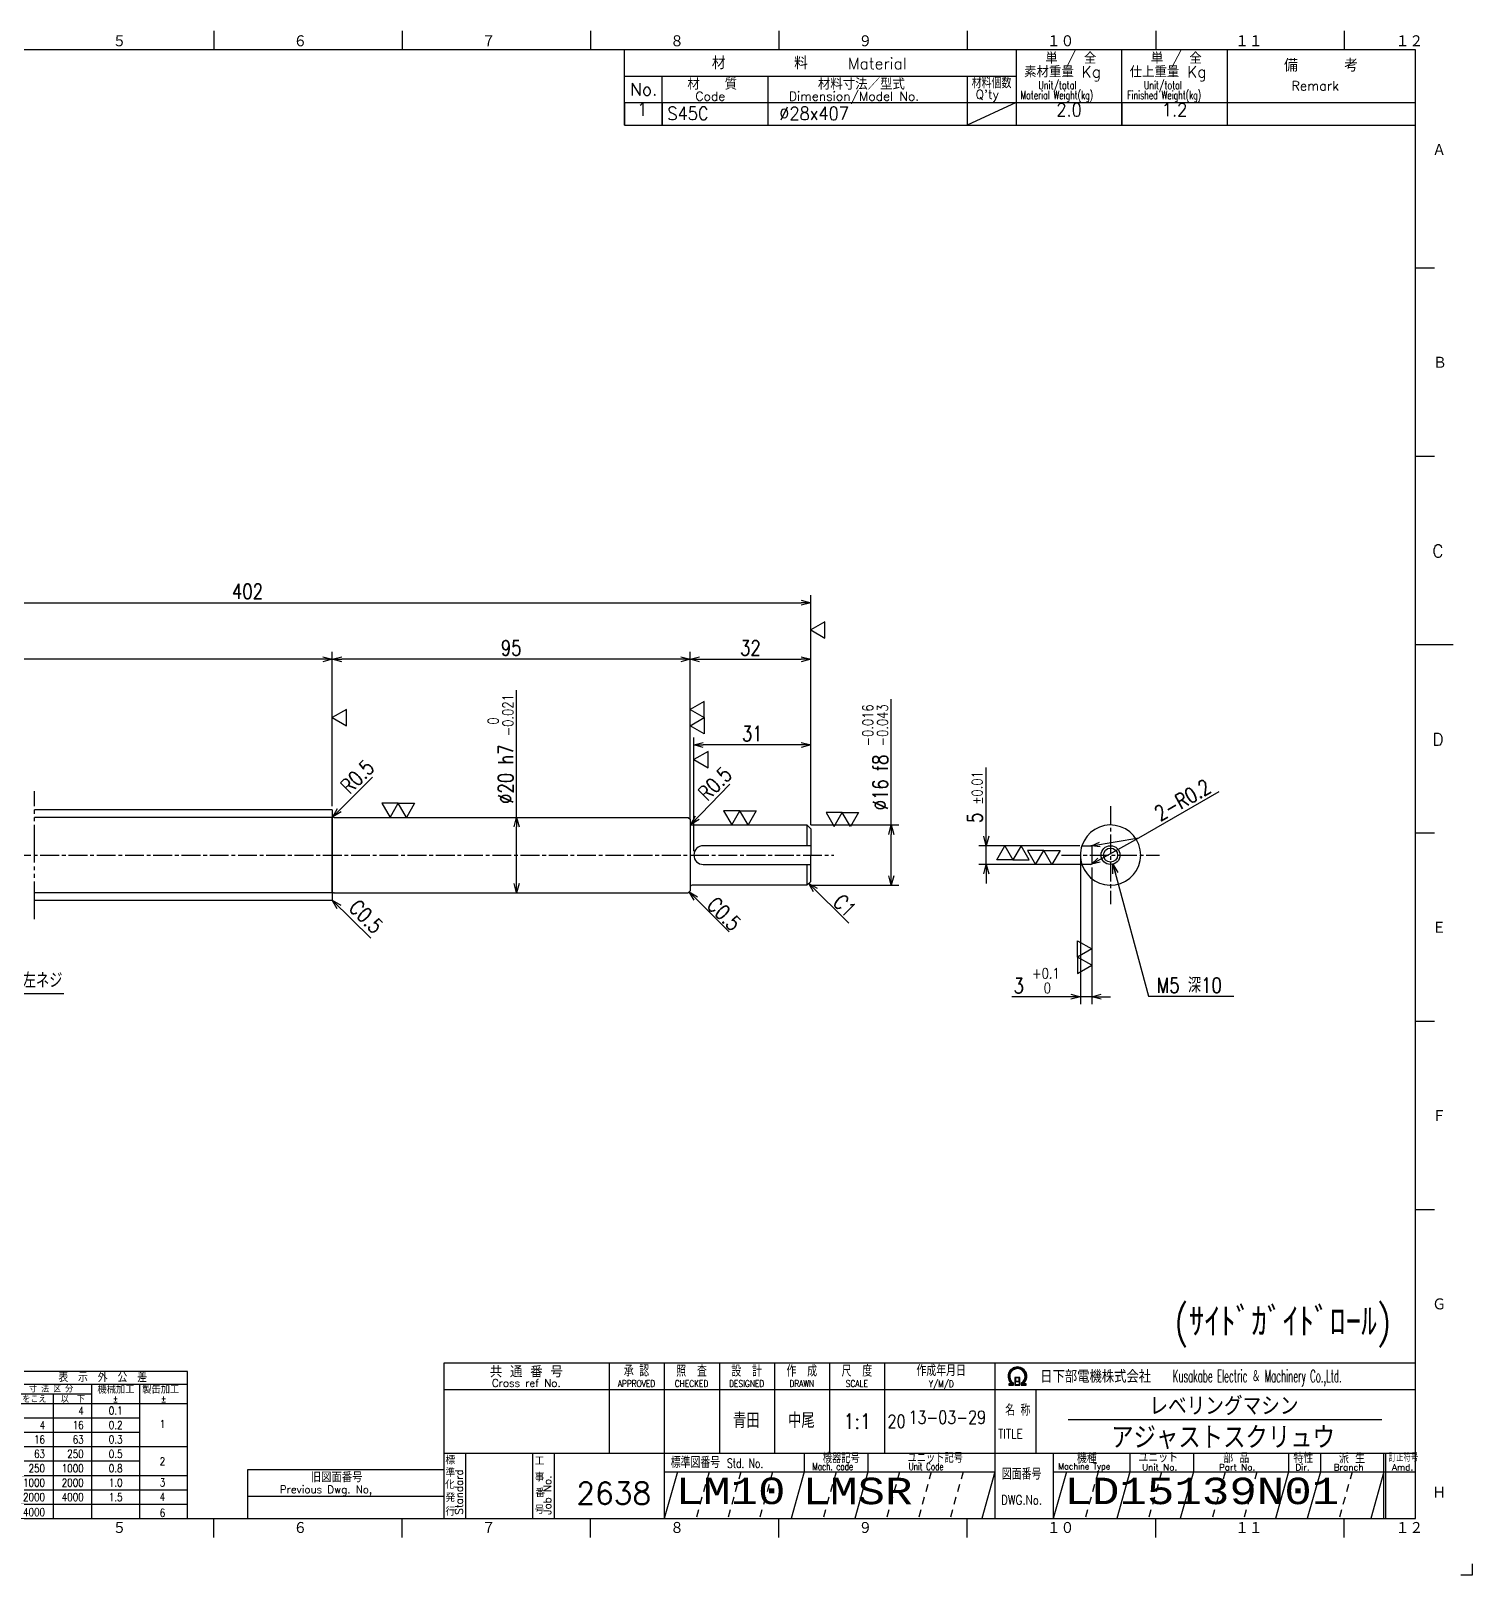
# Model space of a CAD drawing. Extents: x 0 to 594, y 0 to 840.
# Drawn here: x 211.4 to 594, y 0 to 410 of the extents above; entities that cross this region are included whole.
import ezdxf
from ezdxf.enums import TextEntityAlignment as Align

# ---------------------------------------------------------------- set-up
doc = ezdxf.new("R2010")
doc.units = 0
for name, pattern in [('GEN3A', [3.5, 2, -1.5]), ('GEN4A', [15, 10, -1, 1, -1, 1, -1]), ('GEN7A', [7.5, 5, -0.75, 1, -0.75])]:
    doc.linetypes.add(name, pattern=pattern)
doc.layers.get('0').update_dxf_attribs({"linetype": 'CONTINUOUS'})
doc.layers.get('DEFPOINTS').update_dxf_attribs({"linetype": 'CONTINUOUS'})
for name, color, linetype in [('2', 5, 'CONTINUOUS'), ('4', 3, 'CONTINUOUS'), ('4A', 3, 'GEN4A'), ('5', 3, 'CONTINUOUS'), ('6', 52, 'CONTINUOUS'), ('7A', 4, 'GEN7A'), ('8', 1, 'CONTINUOUS'), ('RAHM2', 1, 'CONTINUOUS'), ('RAHM3', 52, 'CONTINUOUS')]:
    doc.layers.add(name, color=color, linetype=linetype)
doc.styles.add('DIMENSION', font='monotxt.shx', dxfattribs={"bigfont": 'bigfont.shx'})
doc.styles.get("Standard").update_dxf_attribs({"font": 'romans.shx', "width": 0.8, "bigfont": 'extfont.shx'})
doc.dimstyles.new('GEN-ISO', dxfattribs={"dimtxt": 4, "dimasz": 2.5, "dimexe": 2, "dimexo": 1, "dimgap": 1, "dimtad": 3, "dimdec": 3, "dimrnd": 0.001, "dimdsep": 46, "dimtxsty": 'Standard', "dimblk": 'OPEN30', "dimcen": 0, "dimclrt": 52, "dimadec": 0, "dimazin": 0, "dimtp": 0.1, "dimtm": 0.1, "dimtfac": 0.6, "dimtdec": 3, "dimtmove": 0, "dimatfit": 3, "dimldrblk": 'OPEN30', "dimfxl": 1, "dimarcsym": 0})

# ---------------------------------------------------------------- blocks, each defined once
blk = doc.blocks.new('STDBUHIN')
at = {"color": 7}
for p, q in [((0, 0), (0, -6)), ((10, 0), (10, -6)), ((38, 0), (38, -6)), ((91, 0), (91, -6)), ((104, 0), (104, -6)), ((132, 0), (132, -6)), ((160, 0), (160, -6)), ((0, -6), (210, -6))]:
    blk.add_line(p, q, dxfattribs=at)
at = {"layer": 'RAHM3', "color": 7, "width": 0.9}
for tag, p in [('1GENST', (4.710911, -4.609434)), ('4GENST', (96.434633, -4.658422)), ('5GENST', (118, -4.729)), ('6GENST', (146, -4.729))]:
    blk.add_attdef(tag, text='', height=3.5, dxfattribs=at).set_placement(p, align=Align.BOTTOM_CENTER)
at = {"layer": 'RAHM3', "color": 7}
for tag, p, width in [('2GENST', (11.373533, -4.658422), 0.8), ('3GENST', (41.070972, -4.658422), 0.8), ('7GENST', (162.759538, -4.671383), 0.9)]:
    blk.add_attdef(tag, p, '', height=3.5, dxfattribs=dict(at, width=width))
blk = doc.blocks.new('_Open30')
at = {"color": 0, "linetype": 'ByBlock', "lineweight": -2}
for p, q in [((-1, 0.27), (0, 0)), ((0, 0), (-1, -0.27)), ((0, 0), (-1, 0))]:
    blk.add_line(p, q, dxfattribs=at)
blk = doc.blocks.new('*D4')
at = {"layer": '5', "color": 0, "lineweight": -2, "transparency": 16777216}
for p, q in [((119.42, 202.17), (119.42, 260.17)), ((418.42, 199.17), (418.42, 260.17)), ((121.92, 258.17), (415.92, 258.17))]:
    blk.add_line(p, q, dxfattribs=at)
at = {"layer": 'DEFPOINTS', "color": 0, "transparency": 16777216}
for p in [(418.42, 258.17), (119.42, 201.17), (418.42, 198.17)]:
    blk.add_point(p, dxfattribs=at)
at = {"layer": '5', "color": 0, "lineweight": -2, "transparency": 16777216, "xscale": 2.5, "yscale": 2.5, "zscale": 2.5, "rotation": 180}
blk.add_blockref('_Open30', (119.42, 258.17), dxfattribs=at)
at = {"layer": '5', "color": 0, "lineweight": -2, "transparency": 16777216, "xscale": 2.5, "yscale": 2.5, "zscale": 2.5}
blk.add_blockref('_Open30', (418.42, 258.17), dxfattribs=at)
at = {"layer": '5', "color": 52, "transparency": 16777216, "insert": (268.92, 261.17), "char_height": 4, "attachment_point": 5}
blk.add_mtext('402', dxfattribs=at)
blk = doc.blocks.new('*D5')
at = {"layer": '5', "color": 0, "lineweight": -2, "transparency": 16777216}
for p, q in [((340.35, 201.17), (340.35, 234.97)), ((341.35, 201.17), (342.35, 201.17)), ((340.35, 183.67), (340.35, 198.67)), ((341.35, 181.17), (342.35, 181.17))]:
    blk.add_line(p, q, dxfattribs=at)
at = {"layer": 'DEFPOINTS', "color": 0, "transparency": 16777216}
for p in [(340.35, 201.17), (340.35, 201.17), (340.35, 181.17)]:
    blk.add_point(p, dxfattribs=at)
at = {"layer": '5', "color": 0, "lineweight": -2, "transparency": 16777216, "xscale": 2.5, "yscale": 2.5, "zscale": 2.5}
for p, rotation in [((340.35, 201.17), 90), ((340.35, 181.17), 270)]:
    blk.add_blockref('_Open30', p, dxfattribs=dict(at, rotation=rotation))
at = {"layer": '5', "color": 52, "transparency": 16777216, "insert": (336.09, 219.32), "char_height": 4, "attachment_point": 5, "rotation": 90}
blk.add_mtext('%%C20 h7 \\H2.8;\\S  0^ -0.021;', dxfattribs=at)
blk = doc.blocks.new('*D6')
at = {"layer": '5', "color": 0, "lineweight": -2, "transparency": 16777216}
for p, q in [((119.42, 202.17), (119.42, 245.17)), ((288.92, 243.17), (121.92, 243.17)), ((291.42, 204.17), (291.42, 245.17))]:
    blk.add_line(p, q, dxfattribs=at)
at = {"layer": 'DEFPOINTS', "color": 0, "transparency": 16777216}
for p in [(119.42, 243.17), (119.42, 201.17), (291.42, 203.17)]:
    blk.add_point(p, dxfattribs=at)
at = {"layer": '5', "color": 0, "lineweight": -2, "transparency": 16777216, "xscale": 2.5, "yscale": 2.5, "zscale": 2.5, "rotation": 180}
blk.add_blockref('_Open30', (119.42, 243.17), dxfattribs=at)
at = {"layer": '5', "color": 0, "lineweight": -2, "transparency": 16777216, "xscale": 2.5, "yscale": 2.5, "zscale": 2.5}
blk.add_blockref('_Open30', (291.42, 243.17), dxfattribs=at)
at = {"layer": '5', "color": 52, "transparency": 16777216, "insert": (205.42, 246.17), "char_height": 4, "attachment_point": 5}
blk.add_mtext('275', dxfattribs=at)
blk = doc.blocks.new('*D7')
at = {"layer": '5', "color": 0, "lineweight": -2, "transparency": 16777216}
for p, q in [((291.42, 204.17), (291.42, 245.17)), ((383.92, 243.17), (293.92, 243.17)), ((386.42, 201.67), (386.42, 245.17))]:
    blk.add_line(p, q, dxfattribs=at)
at = {"layer": 'DEFPOINTS', "color": 0, "transparency": 16777216}
for p in [(291.42, 243.17), (291.42, 203.17), (386.42, 200.67)]:
    blk.add_point(p, dxfattribs=at)
at = {"layer": '5', "color": 0, "lineweight": -2, "transparency": 16777216, "xscale": 2.5, "yscale": 2.5, "zscale": 2.5, "rotation": 180}
blk.add_blockref('_Open30', (291.42, 243.17), dxfattribs=at)
at = {"layer": '5', "color": 0, "lineweight": -2, "transparency": 16777216, "xscale": 2.5, "yscale": 2.5, "zscale": 2.5}
blk.add_blockref('_Open30', (386.42, 243.17), dxfattribs=at)
at = {"layer": '5', "color": 52, "transparency": 16777216, "insert": (338.92, 246.17), "char_height": 4, "attachment_point": 5}
blk.add_mtext('95', dxfattribs=at)
blk = doc.blocks.new('*D8')
at = {"layer": '5', "color": 0, "lineweight": -2, "transparency": 16777216}
for p, q in [((439.81, 199.17), (439.81, 232.54)), ((418.42, 199.17), (441.81, 199.17)), ((439.81, 185.67), (439.81, 196.67)), ((418.42, 183.17), (441.81, 183.17))]:
    blk.add_line(p, q, dxfattribs=at)
at = {"layer": 'DEFPOINTS', "color": 0, "transparency": 16777216}
for p in [(417.42, 199.17), (439.81, 199.17), (417.42, 183.17)]:
    blk.add_point(p, dxfattribs=at)
at = {"layer": '5', "color": 0, "lineweight": -2, "transparency": 16777216, "xscale": 2.5, "yscale": 2.5, "zscale": 2.5}
for p, rotation in [((439.81, 199.17), 90), ((439.81, 183.17), 270)]:
    blk.add_blockref('_Open30', p, dxfattribs=dict(at, rotation=rotation))
at = {"layer": '5', "color": 52, "transparency": 16777216, "insert": (435.54, 217.11), "char_height": 4, "attachment_point": 5, "rotation": 90}
blk.add_mtext('%%C16 f8 \\H2.8;\\S-0.016^ -0.043;', dxfattribs=at)
blk = doc.blocks.new('*D9')
at = {"layer": '5', "color": 0, "lineweight": -2, "transparency": 16777216}
for p, q in [((465.02, 196.17), (465.02, 214.46)), ((489.84, 193.67), (463.02, 193.67)), ((465.02, 188.67), (465.02, 193.67)), ((489.84, 188.67), (463.02, 188.67)), ((465.02, 186.17), (465.02, 183.67))]:
    blk.add_line(p, q, dxfattribs=at)
at = {"layer": 'DEFPOINTS', "color": 0, "transparency": 16777216}
for p in [(465.02, 193.67), (490.84, 193.67), (490.84, 188.67)]:
    blk.add_point(p, dxfattribs=at)
at = {"layer": '5', "color": 0, "lineweight": -2, "transparency": 16777216, "xscale": 2.5, "yscale": 2.5, "zscale": 2.5}
for p, rotation in [((465.02, 193.67), 270), ((465.02, 188.67), 90)]:
    blk.add_blockref('_Open30', p, dxfattribs=dict(at, rotation=rotation))
at = {"layer": '5', "color": 52, "transparency": 16777216, "insert": (462.02, 206.56), "char_height": 4, "attachment_point": 5, "rotation": 90}
blk.add_mtext('5 \\H2.8%%P0.01', dxfattribs=at)
blk = doc.blocks.new('*D10')
at = {"layer": '5', "color": 0, "lineweight": -2, "transparency": 16777216}
for p, q in [((490.02, 190.17), (490.02, 151.57)), ((493.02, 187.87), (493.02, 151.57)), ((487.52, 153.57), (471.79, 153.57)), ((493.02, 153.57), (490.02, 153.57)), ((495.52, 153.57), (498.02, 153.57))]:
    blk.add_line(p, q, dxfattribs=at)
at = {"layer": 'DEFPOINTS', "color": 0, "transparency": 16777216}
for p in [(490.02, 191.17), (493.02, 188.87), (490.02, 153.57)]:
    blk.add_point(p, dxfattribs=at)
at = {"layer": '5', "color": 0, "lineweight": -2, "transparency": 16777216, "xscale": 2.5, "yscale": 2.5, "zscale": 2.5}
blk.add_blockref('_Open30', (490.02, 153.57), dxfattribs=at)
at = {"layer": '5', "color": 0, "lineweight": -2, "transparency": 16777216, "xscale": 2.5, "yscale": 2.5, "zscale": 2.5, "rotation": 180}
blk.add_blockref('_Open30', (493.02, 153.57), dxfattribs=at)
at = {"layer": '5', "color": 52, "transparency": 16777216, "insert": (478.4, 157.83), "char_height": 4, "attachment_point": 5}
blk.add_mtext('3 \\H2.8;\\S+0.1^   0;', dxfattribs=at)
blk = doc.blocks.new('*D11')
at = {"layer": '5', "color": 0, "lineweight": -2, "transparency": 16777216}
for p, q in [((386.42, 200.67), (386.42, 245.17)), ((388.92, 243.17), (415.92, 243.17)), ((418.42, 199.17), (418.42, 245.17))]:
    blk.add_line(p, q, dxfattribs=at)
at = {"layer": 'DEFPOINTS', "color": 0, "transparency": 16777216}
for p in [(418.42, 243.17), (386.42, 199.67), (418.42, 198.17)]:
    blk.add_point(p, dxfattribs=at)
at = {"layer": '5', "color": 0, "lineweight": -2, "transparency": 16777216, "xscale": 2.5, "yscale": 2.5, "zscale": 2.5, "rotation": 180}
blk.add_blockref('_Open30', (386.42, 243.17), dxfattribs=at)
at = {"layer": '5', "color": 0, "lineweight": -2, "transparency": 16777216, "xscale": 2.5, "yscale": 2.5, "zscale": 2.5}
blk.add_blockref('_Open30', (418.42, 243.17), dxfattribs=at)
at = {"layer": '5', "color": 52, "transparency": 16777216, "insert": (402.42, 246.17), "char_height": 4, "attachment_point": 5}
blk.add_mtext('32', dxfattribs=at)
blk = doc.blocks.new('1A2ﾌﾞﾋﾝ')
at = {"layer": 'RAHM2', "color": 5, "linetype": 'Continuous'}
for p, q in [((260, 410), (260, 405)), ((310, 410), (310, 405)), ((360, 410), (360, 405)), ((410, 410), (410, 405)), ((460, 410), (460, 405)), ((510, 410), (510, 405)), ((560, 410), (560, 405)), ((579, 405), (25, 405)), ((579, 15), (579, 405)), ((584, 347), (579, 347)), ((584, 347), (579, 347)), ((584, 297), (579, 297)), ((584, 297), (579, 297)), ((589, 247), (579, 247)), ((589, 247), (579, 247)), ((584, 197), (579, 197)), ((584, 197), (579, 197)), ((584, 147), (579, 147)), ((584, 147), (579, 147)), ((584, 97), (579, 97)), ((584, 97), (579, 97)), ((25, 15), (579, 15)), ((260, 10), (260, 15)), ((310, 10), (310, 15)), ((360, 10), (360, 15)), ((410, 10), (410, 15)), ((460, 10), (460, 15)), ((510, 10), (510, 15)), ((560, 10), (560, 15)), ((594, 0), (591, 0)), ((594, 3), (594, 0))]:
    blk.add_line(p, q, dxfattribs=at)
at = {"layer": 'RAHM2', "color": 7, "linetype": 'Continuous'}
for p, q in [((369, 385), (369, 405)), ((473, 405), (473, 385)), ((501, 385), (501, 405)), ((529, 405), (529, 385)), ((369, 398), (473, 398)), ((379, 385), (379, 398)), ((407, 398), (407, 385)), ((460, 398), (460, 385)), ((369, 391), (579, 391)), ((369, 385), (579, 385)), ((364.93, 56.26), (364.93, 32.42)), ((379.55, 56.26), (379.55, 15)), ((394.18, 56.26), (394.18, 32.42)), ((408.8, 56.26), (408.8, 32.42)), ((423.43, 56.26), (423.43, 32.42)), ((438.05, 56.26), (438.05, 32.42)), ((467.3, 56.26), (467.3, 15)), ((321.05, 49.26), (579, 49.26)), ((438.05, 49.26), (438.05, 32.42)), ((467.3, 49.26), (467.3, 49.26)), ((478.17, 49.26), (478.17, 32.42)), ((321.05, 32.42), (579, 32.42)), ((326.77, 32.42), (326.77, 15)), ((344.59, 32.42), (344.59, 15)), ((350.3, 32.42), (350.3, 15)), ((416.73, 32.42), (416.73, 27.42)), ((433.59, 32.42), (433.59, 27.42)), ((482.82, 32.42), (482.82, 15)), ((503.15, 32.42), (503.15, 27.42)), ((520, 32.42), (520, 27.42)), ((545.29, 32.42), (545.29, 27.42)), ((553.72, 32.42), (553.72, 27.42)), ((570.57, 15), (570.57, 32.42)), ((571.07, 15), (571.07, 32.42)), ((269, 28), (321.05, 28)), ((269, 15), (269, 28)), ((379.55, 27.42), (467.3, 27.42)), ((482.82, 27.42), (579, 27.42)), ((269, 21), (321.05, 21))]:
    blk.add_line(p, q, dxfattribs=at)
at = {"layer": 'RAHM2', "color": 3, "linetype": 'Continuous'}
for p, q in [((486.73, 41.35), (570.03, 41.35)), ((383.02, 27.42), (379.55, 15)), ((416.73, 27.42), (413.26, 15)), ((433.59, 27.42), (430.12, 15)), ((467.3, 27.42), (463.83, 15)), ((503.15, 27.42), (499.68, 15)), ((520, 27.42), (516.54, 15)), ((545.29, 27.42), (541.82, 15)), ((553.72, 27.42), (550.25, 15))]:
    blk.add_line(p, q, dxfattribs=at)
at = {"layer": 'RAHM2', "color": 3, "linetype": 'GEN3A'}
for p, q in [((391.44, 27.42), (387.98, 15)), ((399.87, 27.42), (396.41, 15)), ((408.3, 27.42), (404.84, 15)), ((425.16, 27.42), (421.69, 15)), ((442.01, 27.42), (438.55, 15)), ((450.44, 27.42), (446.98, 15)), ((458.87, 27.42), (455.41, 15)), ((494.72, 27.42), (491.25, 15)), ((511.57, 27.42), (508.11, 15)), ((528.43, 27.42), (524.97, 15)), ((536.86, 27.42), (533.39, 15)), ((562.14, 27.42), (558.68, 15))]:
    blk.add_line(p, q, dxfattribs=at)
at = {"layer": 'RAHM2', "color": 5, "linetype": 'Continuous'}
blk.add_lwpolyline([(579, 56.26), (321.05, 56.26), (321.05, 15)], dxfattribs=at)
at = {"layer": 'RAHM2', "color": 7, "linetype": 'Continuous'}
for points in [[(471.02, 50.4), (472.22, 50.4), (472.22, 51.01)], [(471.02, 50.58), (471.97, 50.58), (471.97, 50.91)], [(471.72, 50.82), (471.72, 50.75), (471.02, 50.75), (471.02, 50.4)], [(472.62, 52.51), (472.62, 50.4), (473.92, 50.4), (473.92, 52.51), (472.62, 52.51)], [(472.77, 52.36), (472.77, 51.53), (473.77, 51.53), (473.77, 52.36), (472.77, 52.36)], [(473.77, 51.38), (473.77, 50.55), (472.77, 50.55), (472.77, 51.38), (473.77, 51.38)], [(474.32, 50.98), (474.32, 50.4), (475.58, 50.4), (475.58, 50.75), (474.85, 50.75), (474.85, 50.8)], [(474.57, 50.87), (474.57, 50.58), (475.58, 50.58)]]:
    blk.add_lwpolyline(points, dxfattribs=at)
at = {"layer": 'RAHM2', "color": 3, "linetype": 'Continuous'}
for points in [[(486.29, 27.42), (482.82, 15)], [(570.57, 27.42), (570.57, 27.42), (567.11, 15)]]:
    blk.add_lwpolyline(points, dxfattribs=at)
at = {"layer": 'RAHM2', "color": 7, "linetype": 'Continuous'}
for radius, start, end in [(2.5, 308.2706, 230.8952), (2.28, 303.9949, 234.4013), (2.06, 299.8294, 238.4756)]:
    blk.add_arc((473.3, 52.76), radius, start, end, dxfattribs=at)
at = {"layer": 'RAHM2', "color": 5, "linetype": 'Continuous'}
for s, height, p in [('５', 3.31, (233.1, 405.6)), ('６', 3.31, (281.11, 405.6)), ('７', 3.31, (331.11, 405.6)), ('８', 3.31, (381.11, 405.6)), ('９', 3.31, (431.11, 405.6)), ('１０', 3.311, (481.11, 405.6)), ('１１', 3.311, (531.11, 405.6)), ('１２', 3.311, (573.72, 405.6)), ('Ａ', 3.31, (583.43, 376.71)), ('Ｂ', 3.31, (583.65, 320.24)), ('C', 3.31, (583.43, 270.24)), ('D', 3.31, (583.43, 220.24)), ('Ｅ', 3.31, (583.43, 170.24)), ('Ｆ', 3.31, (583.43, 120.24)), ('Ｇ', 3.31, (583.43, 70.24)), ('Ｈ', 3.31, (583.43, 20.24)), ('５', 3.31, (233.1, 10.87)), ('６', 3.31, (281.11, 10.87)), ('７', 3.31, (331.11, 10.87)), ('８', 3.31, (381.11, 10.87)), ('９', 3.31, (431.11, 10.87)), ('１０', 3.311, (481.11, 10.87)), ('１１', 3.311, (531.11, 10.87)), ('１２', 3.311, (573.72, 10.87))]:
    blk.add_text(s, height=height, dxfattribs=at).set_placement(p)
at = {"layer": 'RAHM2', "color": 7, "linetype": 'Continuous'}
for s, height, p in [('材\u3000\u3000\u3000\u3000\u3000料', 3.311, (392.18, 399.82)), ('Material', 3, (428.34, 399.82)), ('単 / 全', 3, (480.71, 401.26)), ('単 / 全', 3, (508.71, 401.26)), ('備     考', 3.311, (544.08, 399.21)), ('材\u3000\u3000質', 3, (385.68, 394.39)), ('材料寸法／型式', 3, (420.33, 394.39)), ('素材重量 Kg', 3, (475.08, 397.63)), ('仕上重量 Kg', 3, (503.08, 397.63)), ('No.', 3.311, (370.5, 392.82)), ('Code', 2.4, (387.82, 391.45)), ('Dimension/Model No.', 2.4, (412.65, 391.45)), ("Q'ty", 2.4, (462.19, 391.93)), ('Remark', 2.5, (546.03, 394.16)), ('標', 2, (321.44, 29.43)), ('工', 2, (345.15, 29.24)), ('機種', 2.4, (489.08, 29.76)), ('ユニット', 2.4, (505.39, 29.96)), ('Unit No.', 1.7, (506.39, 27.76)), ('Part No.', 1.7, (526.81, 27.76)), ('部 品', 2.4, (527.93, 29.79)), ('特性', 2.4, (546.55, 29.78)), ('Dir.', 1.7, (547.09, 27.76)), ('Branch', 1.7, (557.28, 27.76)), ('派 生', 2.4, (558.65, 29.72)), ('Amd.', 1.7, (572.74, 27.76)), ('旧図面番号', 2.5, (285.71, 24.69)), ('化', 2, (321.37, 22.95)), ('準', 2, (321.47, 26.11)), ('事', 2, (345.17, 24.92)), ('Previous Dwg. No,', 2, (277.5, 21.75)), ('発', 2, (321.46, 19.47)), ('番', 2, (345.31, 20.76)), ('行', 2, (321.46, 15.82)), ('号', 2, (345.11, 16.28))]:
    blk.add_text(s, height=height, dxfattribs=at).set_placement(p)
for s, height, width, p in [('材料個数', 3, 0.8, (461.16, 394.75)), ('Material Weight(kg)', 2.2, 0.68, (474.1, 391.86)), ('Unit/total', 2.2, 0.7, (478.86, 394.49)), ('Finished Weight(kg)', 2.2, 0.68, (502.46, 391.86)), ('Unit/total', 2.2, 0.7, (506.86, 394.49)), ('作成年月日', 3, 0.7, (446.49, 52.82)), ('Kusakabe Electric ＆ Machinery Co.,Ltd.', 3.3108, 0.5, (514.56, 51.19)), ('Y/M/D', 1.8, 0.8, (449.79, 49.87)), ('名 称', 3, 0.7, (470.06, 42.33)), ('20', 3.5, 0.8, (438.81, 39.08)), ('TITLE', 2.5, 0.8, (468.18, 36.25)), ('標準図番号', 3, 0.7, (381.26, 28.44)), ('Std. No.', 2.5, 0.7, (396.23, 28.44)), ('Mach. code', 2, 0.7, (418.86, 27.83)), ('機器記号', 2.5, 0.7, (421.65, 29.77)), ('ユニット記号', 2.5, 0.7, (444.14, 29.85)), ('Unit Code', 2, 0.7, (444.45, 27.83)), ('Machine Type', 1.7, 0.9, (484.15, 28.05)), ('訂正符号', 2, 0.7, (571.87, 30.16)), ('図面番号', 3, 0.7, (469.15, 25.37))]:
    blk.add_text(s, height=height, dxfattribs=dict(at, width=width)).set_placement(p)
for s, height, p in [('共 通 番 号', 3, (342.93, 54.14)), ('Cross ref No.', 2, (342.93, 51.01))]:
    blk.add_text(s, height=height, dxfattribs=at).set_placement(p, align=Align.MIDDLE)
for s, height, width, p in [('承 認', 3, 0.7, (372.18, 54.35)), ('照  査', 3, 0.7, (386.8, 54.35)), ('設  計', 3, 0.7, (401.43, 54.35)), ('作  成', 3, 0.7, (416.05, 54.35)), ('尺  度', 3, 0.7, (430.67, 54.35)), ('APPROVED', 1.8, 0.8, (372.18, 50.85)), ('CHECKED', 1.8, 0.8, (386.8, 50.85)), ('DESIGNED', 1.8, 0.8, (401.43, 50.85)), ('DRAWN', 1.8, 0.8, (416.05, 50.85)), ('SCALE', 1.8, 0.8, (430.67, 50.85)), ('DWG.No.', 2.5, 0.8, (474.41, 19.96))]:
    blk.add_text(s, height=height, dxfattribs=dict(at, width=width)).set_placement(p, align=Align.MIDDLE)
at = {"layer": 'RAHM2', "color": 7, "linetype": 'Continuous', "width": 0.844147}
blk.add_text('日下部電機株式会社', height=3.311, dxfattribs=at).set_placement((479.35, 51.06), (508.79, 51.06), align=Align.FIT)
at = {"layer": 'RAHM2', "color": 7, "linetype": 'Continuous'}
for s, p in [('Standard', (326.07, 16.05)), ('Job No.', (349.5, 16.05))]:
    blk.add_text(s, height=2, rotation=90, dxfattribs=at).set_placement(p)
at = {"layer": 'RAHM2', "color": 5, "linetype": 'Continuous', "width": 0.7}
for tag, p in [('HEADER3', (35, 392.01)), ('HEADER4', (54.75, 392)), ('HEADER15', (74.49, 392)), ('HEADER16', (94.43, 392))]:
    blk.add_attdef(tag, text='', height=6, dxfattribs=at).set_placement(p, align=Align.MIDDLE)
at = {"layer": 'RAHM2', "color": 7, "linetype": 'Continuous'}
blk.add_attdef('HEADER5', text='', height=2.5, dxfattribs=at).set_placement((63.69, 385.1), align=Align.BOTTOM_RIGHT)
for tag, height, width, p in [('HEADER25', 3.2, 0.63, (46.91, 45.38)), ('HEADER23', 3.33, 0.8, (71.4, 45.2)), ('HEADER24', 3.5, 0.8, (92.57, 45.22)), ('HEADER1', 5, 0.9, (528.12, 45.15)), ('HEADER7', 5, 0.8, (343.38, 40.8)), ('GEN-TITLE-SCA', 4, 0.85, (430.79, 40.85)), ('HEADER22', 3.2, 0.63, (46.91, 38.38)), ('HEADER20', 3.33, 0.8, (71.4, 38.2)), ('HEADER21', 3.5, 0.8, (92.57, 38.22)), ('HEADER2', 6, 0.9, (527.89, 36.68)), ('HEADER19', 3.2, 0.63, (46.91, 31.38)), ('HEADER17', 3.33, 0.8, (71.4, 31.2)), ('HEADER18', 3.5, 0.8, (92.57, 31.22)), ('HEADER11', 3.2, 0.63, (46.91, 24.38)), ('HEADER9', 3.33, 0.8, (71.4, 24.2)), ('HEADER10', 3.5, 0.8, (92.57, 24.22)), ('HEADER14', 3.31, 0.8, (295.54, 17.82))]:
    blk.add_attdef(tag, text='', height=height, dxfattribs=dict(at, width=width)).set_placement(p, align=Align.MIDDLE)
at = {"layer": 'RAHM2', "color": 7, "linetype": 'Continuous', "width": 0.8}
blk.add_attdef('GEN-TITLE-DAT', text='', height=3.5, dxfattribs=at).set_placement((444.35, 39.1), align=Align.BOTTOM_LEFT)
at = {"layer": 'RAHM2', "color": 5, "linetype": 'Continuous'}
blk.add_attdef('HEADER6', text='', height=5.8, dxfattribs=at).set_placement((376.09, 17.1), align=Align.BOTTOM_RIGHT)
at = {"layer": 'RAHM2', "color": 5, "linetype": 'Continuous', "style": 'DIMENSION', "width": 1.2}
for tag, p in [('HEADER13', (382.56, 16.75)), ('HEADER12', (416.26, 16.72)), ('GEN-TITLE-DWG', (485.79, 16.74))]:
    blk.add_attdef(tag, text='', height=7.02, dxfattribs=at).set_placement(p, align=Align.BOTTOM_LEFT)
at = {"layer": 'RAHM2', "color": 5, "linetype": 'Continuous', "style": 'DIMENSION'}
blk.add_attdef('HEADER8', text='', height=7.02, dxfattribs=at).set_placement((577.6, 16.71), align=Align.BOTTOM_RIGHT)
blk = doc.blocks.new('*D12')
at = {"layer": '5', "color": 0, "lineweight": -2, "transparency": 16777216}
for p, q in [((387.42, 192.17), (387.42, 222.43)), ((418.42, 199.17), (418.42, 222.43)), ((415.92, 220.43), (389.92, 220.43))]:
    blk.add_line(p, q, dxfattribs=at)
at = {"layer": 'DEFPOINTS', "color": 0, "transparency": 16777216}
for p in [(387.42, 220.43), (418.42, 198.17), (387.42, 191.17)]:
    blk.add_point(p, dxfattribs=at)
at = {"layer": '5', "color": 0, "lineweight": -2, "transparency": 16777216, "xscale": 2.5, "yscale": 2.5, "zscale": 2.5, "rotation": 180}
blk.add_blockref('_Open30', (387.42, 220.43), dxfattribs=at)
at = {"layer": '5', "color": 0, "lineweight": -2, "transparency": 16777216, "xscale": 2.5, "yscale": 2.5, "zscale": 2.5}
blk.add_blockref('_Open30', (418.42, 220.43), dxfattribs=at)
at = {"layer": '5', "color": 52, "transparency": 16777216, "insert": (402.92, 223.43), "char_height": 4, "attachment_point": 5}
blk.add_mtext('31', dxfattribs=at)
blk = doc.blocks.new('A$C6F883D87')
for p, q in [((112.75, 54.1), (112.75, 25.2)), ((100, 50.7), (134, 50.7)), ((134.85, 50.7), (206.25, 50.7)), ((155.25, 50.7), (155.25, 15)), ((180.75, 50.7), (180.75, 15)), ((207.1, 50.7), (253, 50.7)), ((227.5, 50.7), (227.5, 15)), ((240.25, 50.7), (240.25, 15)), ((134.85, 47.72), (206.25, 47.72)), ((145.05, 47.72), (145.05, 15)), ((168, 47.72), (168, 15)), ((193.5, 47.72), (193.5, 15)), ((207.1, 48.15), (227.5, 48.15)), ((207.1, 45.6), (253, 45.6)), ((217.3, 48.15), (217.3, 15)), ((134.85, 44.75), (206.25, 44.75)), ((100, 25.2), (134, 25.2))]:
    blk.add_line(p, q)
for points in [[(106.27, 46.6), (107.56, 48.83), (104.98, 48.83), (106.27, 46.6)], [(104.98, 41.5), (106.26, 43.73), (103.69, 43.73), (104.98, 41.5)], [(107.55, 41.5), (108.84, 43.73), (106.26, 43.73), (107.55, 41.5)], [(103.69, 36.4), (104.98, 38.63), (102.4, 38.63), (103.69, 36.4)], [(106.27, 36.4), (107.56, 38.63), (104.98, 38.63), (106.27, 36.4)], [(108.85, 36.4), (110.13, 38.63), (107.56, 38.63), (108.85, 36.4)], [(104.98, 30.61), (106.26, 32.84), (103.69, 32.84), (104.98, 30.61)], [(107.55, 30.61), (108.84, 32.84), (106.26, 32.84), (107.55, 30.61)], [(103.69, 25.51), (104.98, 27.74), (102.4, 27.74), (103.69, 25.51)], [(106.27, 25.51), (107.56, 27.74), (104.98, 27.74), (106.27, 25.51)], [(108.85, 25.51), (110.13, 27.74), (107.56, 27.74), (108.85, 25.51)], [(112.99, 15.74), (114.28, 17.97), (111.7, 17.97), (112.99, 15.74)], [(115.56, 15.74), (116.85, 17.97), (114.28, 17.97), (115.56, 15.74)], [(121.95, 15.74), (123.23, 17.97), (120.66, 17.97), (121.95, 15.74)], [(124.52, 15.74), (125.81, 17.97), (123.23, 17.97), (124.52, 15.74)], [(127.1, 15.74), (128.39, 17.97), (125.81, 17.97), (127.1, 15.74)]]:
    blk.add_lwpolyline(points, close=True)
at = {"layer": '2'}
for points in [[(100, 15), (134, 15), (134, 54.1), (100, 54.1)], [(134.85, 15), (206.25, 15), (206.25, 54.1), (134.85, 54.1)], [(207.1, 15), (253, 15), (253, 54.1), (207.1, 54.1)]]:
    blk.add_lwpolyline(points, close=True, dxfattribs=at)
at = {"layer": '4'}
for p, q in [((100, 45.6), (134, 45.6)), ((207.1, 41.77), (240.25, 41.77)), ((100, 40.5), (134, 40.5)), ((134.85, 40.5), (206.25, 40.5)), ((207.1, 37.95), (240.25, 37.95)), ((100, 35.4), (134, 35.4)), ((134.85, 36.25), (155.25, 36.25)), ((168, 35.82), (180.75, 35.82)), ((193.5, 36.25), (206.25, 36.25)), ((207.1, 34.12), (253, 34.12)), ((100, 30.3), (134, 30.3)), ((134.85, 32), (206.25, 32)), ((207.1, 30.3), (240.25, 30.3)), ((134.85, 27.75), (206.25, 27.75)), ((207.1, 26.47), (253, 26.47)), ((134.85, 23.5), (155.25, 23.5)), ((168, 23.07), (180.75, 23.07)), ((193.5, 23.5), (206.25, 23.5)), ((207.1, 22.65), (253, 22.65)), ((134.85, 19.25), (206.25, 19.25)), ((207.1, 18.82), (253, 18.82))]:
    blk.add_line(p, q, dxfattribs=at)
at = {"width": 0.9}
for s, height, p in [('仕上げ記号', 1.87, (106.71, 51.32)), ('表面粗さの区分', 1.87, (123.05, 51.32)), ('寸 法 区 分', 1.7, (144.53, 48.33)), ('平\u3000行\u3000度\u3000mm', 1.7, (170.56, 48.33)), ('直\u3000角\u3000度\u3000mm', 1.7, (196.06, 48.33)), ('寸 法 区 分', 1.7, (216.78, 48.54)), ('機械加工', 1.955, (234, 48.22)), ('製缶加工', 1.955, (245.88, 48.22)), ('をこえ', 1.7, (140.11, 45.18)), ('以\u3000下', 1.7, (150.31, 45.18)), ('機械加工', 1.7, (161.75, 45.27)), ('製缶加工', 1.7, (174.2, 45.27)), ('機械加工', 1.7, (187.25, 45.27)), ('製缶加工', 1.7, (199.7, 45.27)), ('をこえ', 1.7, (212.36, 45.81)), ('以\u3000下', 1.7, (222.56, 45.81)), ('%%P', 1.7, (233.9, 45.94)), ('%%P', 1.7, (246.65, 45.94))]:
    blk.add_text(s, height=height, dxfattribs=at).set_placement(p, align=Align.CENTER)
for s, p in [('表\u3000示\u3000外\u3000幾\u3000何\u3000公\u3000差', (170.95, 51.26)), ('表\u3000示\u3000外\u3000公\u3000差', (230.48, 51.26))]:
    blk.add_text(s, height=2.38).set_placement(p, align=Align.CENTER)
for s, height, width, p in [('100S ～ 50S', 2.125, 0.8, (115.34, 46.88)), ('25S ～ 12.5S', 2.125, 0.8, (115.34, 41.78)), ('0.1', 2.125, 0.8, (232.1, 42.6)), ('1', 2.12, 0.8, (245.61, 39.06)), ('6.3S ～ 1.6S', 2.125, 0.8, (115.34, 36.68)), ('0.2', 2.125, 0.8, (232.1, 38.78)), ('0.3', 2.125, 0.8, (232.1, 34.95)), ('6.3S ～ 1.6S', 2.125, 0.8, (115.34, 31.58)), ('0.5', 2.125, 0.8, (232.1, 31.13)), ('0.8', 2.125, 0.8, (232.1, 27.3)), ('2', 2.12, 0.8, (245.61, 29.15)), ('1.6S ～ ', 2.125, 0.8, (115.34, 26.48)), ('1.0', 2.125, 0.8, (232.1, 23.48)), ('3', 2.12, 0.8, (245.61, 23.55)), ('必要な場合は、粗さ区分を記入のこと', 1.7, 0.9, (101.89, 21.72)), ('1.5', 2.125, 0.8, (232.1, 19.65)), ('4', 2.12, 0.8, (245.61, 19.73)), ('(例)', 2, 0.9, (104.91, 17.1)), ('12.5S', 1.53, 0.8, (111.75, 18.43)), ('1.6S', 1.53, 0.8, (122.24, 18.43)), ('6', 2.12, 0.8, (245.61, 15.48))]:
    blk.add_text(s, height=height, dxfattribs=dict(width=width)).set_placement(p)
for s, height, width, p in [('30', 2.125, 0.8, (153.18, 41.54)), ('0.05', 2.125, 0.7, (166.81, 41.54)), ('0.5', 2.125, 0.8, (175.9, 41.54)), ('0.1', 2.125, 0.7, (192.52, 41.54)), ('0.5', 2.125, 0.8, (201.4, 41.54)), ('4', 2.12, 0.8, (225.43, 42.6)), ('30', 2.125, 0.8, (142.92, 37.29)), ('100', 2.125, 0.8, (153.18, 37.29)), ('0.05 ～ 0.1', 2.125, 0.7, (167.22, 34.94)), ('1.0', 2.125, 0.8, (175.9, 37.29)), ('0.1 ～ 0.2', 2.125, 0.7, (192.52, 34.94)), ('1.5', 2.125, 0.8, (201.4, 37.29)), ('16', 2.125, 0.8, (215.17, 34.95)), ('4', 2.12, 0.8, (215.17, 38.78)), ('63', 2.125, 0.8, (225.43, 34.95)), ('16', 2.125, 0.8, (225.43, 38.78)), ('100', 2.125, 0.8, (142.92, 33.04)), ('300', 2.125, 0.8, (153.18, 33.04)), ('2.0', 2.125, 0.8, (175.9, 33.04)), ('2.5', 2.125, 0.8, (201.4, 33.04)), ('63', 2.125, 0.8, (215.17, 31.13)), ('250', 2.125, 0.8, (225.43, 31.13)), ('300', 2.125, 0.8, (142.92, 28.79)), ('1000', 2.125, 0.8, (153.18, 28.79)), ('0.1 ～ 0.2', 2.125, 0.7, (166.81, 28.79)), ('2.5', 2.125, 0.8, (175.9, 28.79)), ('0.2 ～ 0.4', 2.125, 0.7, (192.52, 28.79)), ('3.5', 2.125, 0.8, (201.4, 28.79)), ('250', 2.125, 0.8, (215.17, 27.3)), ('1000', 2.125, 0.8, (225.43, 27.3)), ('1000', 2.125, 0.8, (142.92, 24.54)), ('2500', 2.125, 0.8, (153.18, 24.54)), ('3.0', 2.125, 0.8, (175.9, 24.54)), ('5.0', 2.125, 0.8, (201.4, 24.54)), ('1000', 2.125, 0.8, (215.17, 23.48)), ('2000', 2.125, 0.8, (225.43, 23.48)), ('2500', 2.125, 0.8, (142.92, 20.29)), ('4000', 2.125, 0.8, (153.18, 20.29)), ('0.2 ～ 0.4', 2.125, 0.7, (166.81, 22.2)), ('4.0', 2.125, 0.8, (175.9, 20.29)), ('0.4 ～ 0.8', 2.125, 0.7, (192.52, 22.2)), ('7.0', 2.125, 0.8, (201.4, 20.29)), ('2000', 2.125, 0.8, (215.17, 19.65)), ('4000', 2.125, 0.8, (225.43, 19.65)), ('4000', 2.125, 0.8, (142.92, 16.04)), ('0.5', 2.125, 0.7, (166.81, 16.04)), ('5.0', 2.125, 0.8, (175.9, 16.04)), ('4000', 2.125, 0.8, (215.17, 15.65))]:
    blk.add_text(s, height=height, dxfattribs=dict(width=width)).set_placement(p, align=Align.RIGHT)
for p in [(106.8, 33.08), (106.8, 27.98)]:
    blk.add_text('G', height=1.7).set_placement(p, align=Align.RIGHT)

msp = doc.modelspace()

# ---------------------------------------------------------------- linework, layer by layer
msp.add_line((473, 391), (460, 385))
at = {"layer": '2'}
for p, q in [((291.4152, 203.1674), (212.4152, 203.1674)), ((291.4152, 203.1674), (291.4152, 179.1674)), ((291.4152, 181.1225), (291.4152, 201.2123)), ((291.9152, 201.1674), (385.9152, 201.1674)), ((385.9152, 201.1674), (386.4152, 200.6674)), ((386.4152, 200.6674), (386.4152, 181.6674)), ((386.9152, 199.1674), (417.4152, 199.1674)), ((417.4152, 199.1674), (417.4152, 193.6674)), ((417.4152, 199.1674), (418.4152, 198.1674)), ((418.4152, 198.1674), (418.4152, 191.1674)), ((418.4152, 193.6674), (389.9152, 193.6674)), ((490.4199, 193.6674), (492.8192, 193.6674)), ((493.0192, 193.4674), (493.0192, 188.8674)), ((389.9152, 188.6674), (418.4152, 188.6674)), ((417.4152, 188.6674), (417.4152, 183.1674)), ((418.4152, 184.1674), (418.4152, 191.1674)), ((492.8192, 188.6674), (490.4199, 188.6674)), ((291.9152, 181.1674), (385.9152, 181.1674)), ((386.4152, 181.6674), (385.9152, 181.1674)), ((417.4152, 183.1674), (386.9152, 183.1674)), ((418.4152, 184.1674), (417.4152, 183.1674)), ((212.4152, 179.1674), (291.4152, 179.1674))]:
    msp.add_line(p, q, dxfattribs=at)
msp.add_circle((498.0192, 191.1674), 1.875, dxfattribs=at)
for centre, radius, start, end in [((291.9152, 201.6674), 0.5, 180, 270), ((386.9152, 199.6674), 0.5, 180, 270), ((498.0192, 191.1674), 8, 198.209957, 161.790043), ((389.9152, 191.1674), 2.5, 90, 270), ((492.8192, 193.4674), 0.2, 0, 90), ((492.8192, 188.8674), 0.2, 270, 0), ((291.9152, 180.6674), 0.5, 90, 180), ((386.9152, 182.6674), 0.5, 90, 180)]:
    msp.add_arc(centre, radius, start, end, dxfattribs=at)
at = {"layer": '4'}
for p, q in [((291.4152, 201.1674), (212.4152, 201.1674)), ((291.4152, 181.1674), (212.4152, 181.1674))]:
    msp.add_line(p, q, dxfattribs=at)
msp.add_circle((498.0192, 191.1674), 2.5, dxfattribs=at)
msp.add_arc((498.0192, 191.1674), 8, 180, 198.209957, dxfattribs=at)
at = {"layer": '4A'}
msp.add_line((212.4152, 174.1674), (212.4152, 208.1674), dxfattribs=at)
at = {"layer": '7A'}
for p, q in [((498.0192, 204.1674), (498.0192, 178.1674)), ((116.4152, 191.1674), (424.5626, 191.1674)), ((485.0192, 191.1674), (511.0192, 191.1674))]:
    msp.add_line(p, q, dxfattribs=at)
at = {"layer": '8'}
for points in [[(418.4152, 250.9478), (422.1652, 248.7828), (422.1652, 253.1128), (418.4152, 250.9478)], [(291.4152, 227.6586), (295.1652, 225.4936), (295.1652, 229.8236), (291.4152, 227.6586)], [(386.4152, 229.8236), (390.1652, 227.6586), (390.1652, 231.9886), (386.4152, 229.8236)], [(386.4152, 225.4936), (390.1652, 227.6586), (390.1652, 223.3286), (386.4152, 225.4936)], [(387.4152, 216.5387), (391.1652, 214.3737), (391.1652, 218.7037), (387.4152, 216.5387)], [(306.7691, 201.1674), (308.9341, 204.9174), (304.6041, 204.9174), (306.7691, 201.1674)], [(311.0991, 201.1674), (308.9341, 204.9174), (313.2641, 204.9174), (311.0991, 201.1674)], [(397.4569, 199.1674), (399.6219, 202.9174), (395.2919, 202.9174), (397.4569, 199.1674)], [(401.7869, 199.1674), (399.6219, 202.9174), (403.9519, 202.9174), (401.7869, 199.1674)], [(424.6516, 198.7674), (426.8166, 202.5174), (422.4866, 202.5174), (424.6516, 198.7674)], [(428.9816, 198.7674), (426.8166, 202.5174), (431.1466, 202.5174), (428.9816, 198.7674)], [(469.9548, 193.6674), (472.1198, 189.9174), (467.7898, 189.9174), (469.9548, 193.6674)], [(474.2848, 193.6674), (472.1198, 189.9174), (476.4498, 189.9174), (474.2848, 193.6674)], [(478.1306, 188.6674), (480.2956, 192.4174), (475.9656, 192.4174), (478.1306, 188.6674)], [(482.4606, 188.6674), (480.2956, 192.4174), (484.6256, 192.4174), (482.4606, 188.6674)], [(493.0192, 166.2482), (489.2692, 164.0832), (489.2692, 168.4132), (493.0192, 166.2482)], [(493.0192, 161.9182), (489.2692, 164.0832), (489.2692, 159.7532), (493.0192, 161.9182)]]:
    msp.add_lwpolyline(points, close=True, dxfattribs=at)
msp.add_arc((498.0192, 191.1674), 8, 161.790043, 198.209957, dxfattribs=at)

# ---------------------------------------------------------------- block references
at = {"layer": '2'}
ref = msp.add_blockref('1A2ﾌﾞﾋﾝ', (0, 0), dxfattribs=at)
ref.add_attrib('GEN-TITLE-DWG', 'LD15139N01', dxfattribs={"layer": 'RAHM2', "color": 5, "linetype": 'Continuous', "height": 7.023, "style": 'DIMENSION', "width": 1.2}).set_placement((485.79, 16.7355), align=Align.BOTTOM_LEFT)
ref.add_attrib('GEN-TITLE-DAT', '13-03-29', dxfattribs={"layer": 'RAHM2', "color": 7, "linetype": 'Continuous', "height": 3.5, "width": 0.8}).set_placement((444.3535, 39.1023), align=Align.BOTTOM_LEFT)
ref.add_attrib('GEN-TITLE-SCA', '1:1', dxfattribs={"layer": 'RAHM2', "color": 7, "linetype": 'Continuous', "height": 4, "width": 0.85}).set_placement((430.7913, 40.8503), align=Align.MIDDLE)
ref.add_attrib('HEADER1', 'レベリングマシン', dxfattribs={"layer": 'RAHM2', "color": 7, "linetype": 'Continuous', "height": 5, "width": 0.9}).set_placement((528.1224, 45.1474), align=Align.MIDDLE)
ref.add_attrib('HEADER2', 'アジャストスクリュウ', dxfattribs={"layer": 'RAHM2', "color": 7, "linetype": 'Continuous', "height": 6, "width": 0.9}).set_placement((527.8944, 36.6784), align=Align.MIDDLE)
ref.add_attrib('HEADER6', '2638', dxfattribs={"layer": 'RAHM2', "color": 5, "linetype": 'Continuous', "height": 5.8}).set_placement((376.0883, 17.0998), align=Align.BOTTOM_RIGHT)
ref.add_attrib('HEADER12', 'LMSR', dxfattribs={"layer": 'RAHM2', "color": 5, "linetype": 'Continuous', "height": 7.023, "style": 'DIMENSION', "width": 1.2}).set_placement((416.2581, 16.7195), align=Align.BOTTOM_LEFT)
ref.add_attrib('HEADER13', 'LM10', dxfattribs={"layer": 'RAHM2', "color": 5, "linetype": 'Continuous', "height": 7.023, "style": 'DIMENSION', "width": 1.2}).set_placement((382.5558, 16.7452), align=Align.BOTTOM_LEFT)
at = {"layer": '6'}
msp.add_blockref('A$C6F883D87', (0, 0), dxfattribs=at)
at = {"layer": 'RAHM2'}
ref = msp.add_blockref('STDBUHIN', (369, 391), dxfattribs=at)
ref.add_attrib('1GENST', '1', dxfattribs={"layer": 'RAHM3', "color": 7, "height": 3.5, "width": 0.9}).set_placement((373.711, 386.3906), align=Align.BOTTOM_CENTER)
ref.add_attrib('2GENST', 'S45C', (380.3736, 386.3416), dxfattribs={"layer": 'RAHM3', "color": 7, "height": 3.5, "width": 0.9})
ref.add_attrib('3GENST', '%%C28x407', (410.071, 386.3416), dxfattribs={"layer": 'RAHM3', "color": 7, "height": 3.5, "width": 0.9})
ref.add_attrib('5GENST', '2.0', dxfattribs={"layer": 'RAHM3', "color": 7, "height": 3.5, "width": 0.9}).set_placement((487, 386.271), align=Align.BOTTOM_CENTER)
ref.add_attrib('6GENST', '1.2', dxfattribs={"layer": 'RAHM3', "color": 7, "height": 3.5, "width": 0.9}).set_placement((515, 386.271), align=Align.BOTTOM_CENTER)

# ---------------------------------------------------------------- texts
at = {"layer": '5', "color": 52, "char_height": 4, "attachment_point": 4}
for s, insert in [('M24 P3 左ネジ', (190.4518, 157.8973)), ('青田', (397.8096, 41.0551)), ('中尾', (412.4341, 41.0551))]:
    msp.add_mtext(s, dxfattribs=dict(at, insert=insert))
at = {"layer": '6', "width": 0.8}
for s, rotation, p in [('R0.5', 45, (296.0247, 207.115)), ('R0.5', 45, (390.9641, 205.2615)), ('2-R0.2', 30, (511.2023, 200.0577)), ('C0.5', 315, (295.5531, 176.8715)), ('C0.5', 315, (390.5994, 177.5852)), ('C1', 315, (424.0591, 178.327))]:
    msp.add_text(s, height=4, rotation=rotation, dxfattribs=at).set_placement(p)
for s, height, p in [('M5 深10', 4, (510.317, 154.6172)), ('(ｻｲﾄﾞｶﾞｲﾄﾞﾛｰﾙ)', 8, (514.9383, 63.2004))]:
    msp.add_text(s, height=height, dxfattribs=at).set_placement(p)

# ---------------------------------------------------------------- dimensions: what is measured, and where the dimension line sits
at = {"layer": '5'}
for base, p1, p2, text, picture, middle in [((418.4152, 258.1674), (119.4152, 201.1674), (418.4152, 198.1674), '402', '*D4', (268.9152, 261.1674)), ((119.4152, 243.1674), (291.4152, 203.1674), (119.4152, 201.1674), '275', '*D6', (205.4152, 246.1674)), ((490.0192, 153.5674), (493.0192, 188.8674), (490.0192, 191.1674), '<> \\H2.8;\\S+0.1^   0;', '*D10', (478.404, 157.8341))]:
    dim = msp.add_linear_dim(base=base, p1=p1, p2=p2, text=text, dimstyle='GEN-ISO', dxfattribs=at)
    dim.commit()
    dim.dimension.update_dxf_attribs({"geometry": picture, "text_midpoint": middle})
for base, p1, p2, picture, middle in [((291.4152, 243.1674), (386.4152, 200.6674), (291.4152, 203.1674), '*D7', (338.9152, 246.1674)), ((418.4152, 243.1674), (386.4152, 199.6674), (418.4152, 198.1674), '*D11', (402.4152, 246.1674)), ((387.4152, 220.4289), (418.4152, 198.1674), (387.4152, 191.1674), '*D12', (402.9152, 223.4289))]:
    dim = msp.add_linear_dim(base=base, p1=p1, p2=p2, dimstyle='GEN-ISO', dxfattribs=at)
    dim.commit()
    dim.dimension.update_dxf_attribs({"geometry": picture, "text_midpoint": middle})
for base, p1, p2, text, picture, middle in [((340.3545, 201.1674), (340.3545, 181.1674), (340.3545, 201.1674), '%%C<> h7 \\H2.8;\\S  0^ -0.021;', '*D5', (340.3545, 219.3188)), ((439.8082, 199.1674), (417.4152, 183.1674), (417.4152, 199.1674), '%%C<> f8 \\H2.8;\\S-0.016^ -0.043;', '*D8', (439.8082, 217.1055))]:
    dim = msp.add_linear_dim(base=base, p1=p1, p2=p2, angle=90, text=text, dimstyle='GEN-ISO', dxfattribs=at)
    dim.commit()
    dim.dimension.update_dxf_attribs({"geometry": picture, "text_midpoint": middle, "dimtype": 160})
dim = msp.add_linear_dim(base=(465.0192, 193.6674), p1=(490.8422, 188.6674), p2=(490.8422, 193.6674), angle=90, text='<> \\H2.8%%P0.01', dimstyle='GEN-ISO', dxfattribs=at)
dim.commit()
dim.dimension.update_dxf_attribs({"geometry": '*D9', "text_midpoint": (462.0192, 206.5626)})

# ---------------------------------------------------------------- leaders
for points in [[(291.54, 201.3369), (302.0552, 211.8353)], [(386.5616, 199.3138), (396.9945, 209.9818)], [(386.1652, 181.4174), (396.7718, 170.8108)], [(417.9152, 183.6674), (428.5218, 173.0608)], [(291.4152, 179.1674), (301.6558, 169.1542)]]:
    msp.add_leader(points, dimstyle='GEN-ISO', dxfattribs=at)
for points, override in [([(492.9606, 188.726), (505.5366, 195.7558), (526.8152, 208.041)], {"dimscale": 1.5, "dimasz": 1.5}), ([(492.9606, 193.6088), (505.5366, 195.7558)], {"dimscale": 1.5, "dimasz": 1.5}), ([(498.6663, 188.7526), (508.0515, 153.7264), (530.7114, 153.7264)], {"dimgap": 1, "dimtad": 0})]:
    msp.add_leader(points, dimstyle='GEN-ISO', override=override, dxfattribs=at)
at = {"layer": '5', "annotation_type": 0, "has_hookline": 1, "hookline_direction": 0, "text_width": 29.6838}
msp.add_leader([(191.4152, 179.1674), (185.2018, 154.3973), (188.9518, 154.3973)], dimstyle='GEN-ISO', override={"dimscale": 1.5}, dxfattribs=at)

doc.saveas('drawing.dxf')
